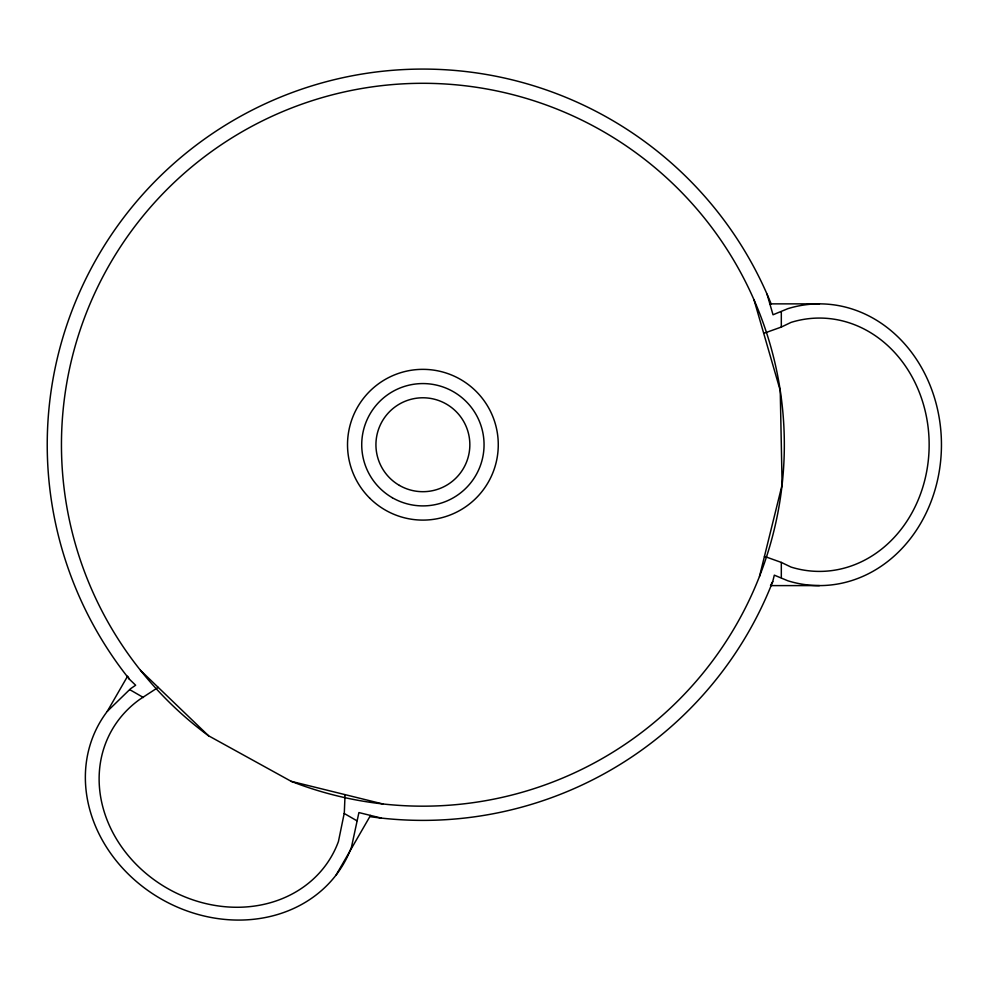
<?xml version="1.0" encoding="UTF-8"?>
<svg xmlns="http://www.w3.org/2000/svg" width="991" height="991" viewBox="0 0 991 991"><rect width="100%" height="100%" fill="white"/><g stroke="black" fill="none" stroke-linecap="round" stroke-linejoin="round"><path stroke-width="1.49" d="M345.066 794.633L344.298 812.967L338.439 841.483A126.662 109.691 30 0 1 155.054 880.454A126.662 109.691 30 0 1 139.62 699.485L158.188 687.358M381.201 818.071L358.915 812.57L351.52 846.909A140.871 122.004 30 0 1 163.143 900.101A140.871 122.004 30 0 1 107.301 711.34L127.591 676.209L129.425 679.256L135.643 685.227L130.564 688.72L107.301 711.34M759.49 576.452L782.11 484.847L780.239 390.504L754.027 299.864M819.446 585.607L770.515 585.607L772.72 581.618L774.318 575.152L787.882 580.8A140.871 122.004 -90 0 0 941.45 444.736A140.871 122.004 -90 0 0 787.882 308.659L773.017 314.779L767.046 294.166M336.222 874.842L370.523 815.432M763.714 333.36L781.317 327.055L791.066 322.385A126.662 109.691 -90 0 1 929.149 444.736A126.662 109.691 -90 0 1 791.066 567.087L781.317 562.417L764.445 556.372M769.858 303.865L819.446 303.865M140.524 670.374L208.544 735.768L291.181 781.329L382.786 803.949M129.734 689.637L143.398 697.515M344.162 813.438L356.871 820.759M781.317 311.806L781.317 327.055M781.317 562.417L781.317 577.666M772.72 581.618A375.663 375.663 0 0 1 370.622 816.733M129.425 679.256A375.663 375.663 0 0 1 233.269 120.444A375.663 375.663 0 0 1 771.184 304.002M208.544 735.768A361.455 361.455 0 0 1 249.707 127.48A361.455 361.455 0 0 1 783.608 421.856A361.455 361.455 0 0 1 291.181 781.329M369.593 498.027A75.378 75.378 0 0 0 495.698 464.246A75.378 75.378 0 0 0 403.374 371.922A75.378 75.378 0 0 0 369.593 498.027M399.41 485.404A46.961 46.961 0 0 0 469.845 444.736A46.961 46.961 0 0 0 399.41 404.068A46.961 46.961 0 0 0 399.41 485.404M392.3 497.705A61.169 61.169 0 0 0 484.054 444.736A61.169 61.169 0 0 0 392.3 391.767A61.169 61.169 0 0 0 392.3 497.705"/></g></svg>
